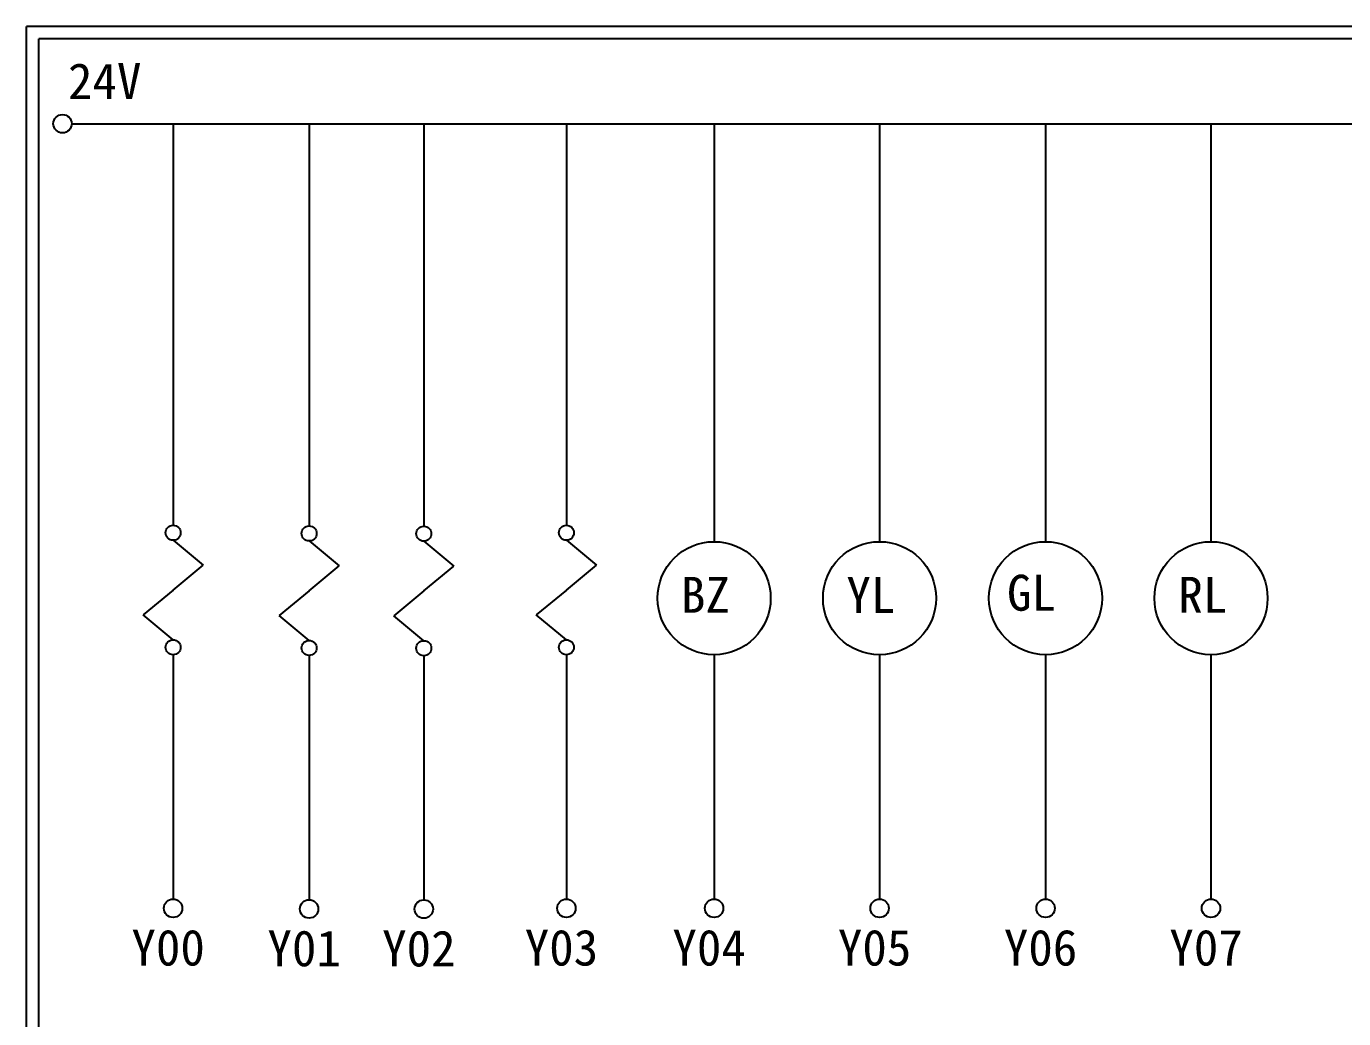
# Model space of a CAD drawing. Extents: x 889 to 1176, y 251 to 455.
# Drawn here: x 889.1 to 1020.9, y 355.8 to 455.2 of the extents above; entities that cross this region are included whole.
import ezdxf

# ---------------------------------------------------------------- set-up
doc = ezdxf.new("R2010")
doc.units = 0
doc.layers.add('圖框層', color=7, linetype='CONTINUOUS')
doc.layers.add('標尺寸層', color=3, linetype='CONTINUOUS')
doc.styles.add('STSL', font='kaiu.ttf')

msp = doc.modelspace()

# ---------------------------------------------------------------- linework, layer by layer
at = {"layer": '圖框層', "color": 7}
for p, q in [((1176.07, 455.16), (889.07, 455.16)), ((889.07, 251.2), (889.07, 455.16)), ((1174.82, 453.91), (890.32, 453.91)), ((890.32, 252.44), (890.32, 453.91))]:
    msp.add_line(p, q, dxfattribs=at)
at = {"layer": '標尺寸層', "color": 7}
for p, q in [((893.61, 445.42), (1171.21, 445.42)), ((903.76, 445.42), (903.76, 405.22)), ((917.37, 445.35), (917.37, 405.15)), ((928.85, 445.33), (928.85, 405.13)), ((943.12, 445.42), (943.12, 405.22)), ((957.9, 445.42), (957.9, 403.59)), ((974.46, 445.42), (974.46, 403.59)), ((991.07, 445.42), (991.07, 403.59)), ((1007.63, 445.42), (1007.63, 403.59)), ((903.76, 403.72), (906.76, 401.23)), ((917.37, 403.65), (920.37, 401.16)), ((928.85, 403.63), (931.85, 401.14)), ((943.12, 403.72), (946.12, 401.23)), ((903.76, 398.74), (906.76, 401.23)), ((917.37, 398.67), (920.37, 401.16)), ((928.85, 398.65), (931.85, 401.14)), ((943.12, 398.74), (946.12, 401.23)), ((903.76, 398.74), (900.75, 396.25)), ((917.37, 398.67), (914.37, 396.18)), ((928.85, 398.65), (925.84, 396.16)), ((943.12, 398.74), (940.11, 396.25)), ((903.76, 393.76), (900.75, 396.25)), ((917.37, 393.69), (914.37, 396.18)), ((928.85, 393.67), (925.84, 396.16)), ((943.12, 393.76), (940.11, 396.25)), ((903.76, 392.26), (903.76, 367.81)), ((917.37, 392.19), (917.37, 367.74)), ((928.85, 392.17), (928.85, 367.72)), ((943.12, 392.26), (943.12, 367.81)), ((957.9, 392.26), (957.9, 367.81)), ((974.46, 392.26), (974.46, 367.81)), ((991.07, 392.26), (991.07, 367.81)), ((1007.63, 392.26), (1007.63, 367.81))]:
    msp.add_line(p, q, dxfattribs=at)
for centre, radius in [((892.69, 445.42), 0.92), ((903.76, 404.47), 0.751), ((917.37, 404.4), 0.751), ((928.85, 404.38), 0.751), ((943.12, 404.47), 0.751), ((957.9, 397.92), 5.66), ((974.46, 397.92), 5.66), ((991.07, 397.92), 5.66), ((1007.63, 397.92), 5.66), ((903.76, 393.01), 0.751), ((917.37, 392.94), 0.751), ((928.85, 392.92), 0.751), ((943.12, 393.01), 0.751), ((903.76, 366.89), 0.92), ((917.37, 366.82), 0.92), ((928.85, 366.8), 0.92), ((943.12, 366.89), 0.92), ((957.9, 366.89), 0.92), ((974.46, 366.89), 0.92), ((991.07, 366.89), 0.92), ((1007.63, 366.89), 0.92)]:
    msp.add_circle(centre, radius, dxfattribs=at)

# ---------------------------------------------------------------- texts
at = {"layer": '圖框層', "color": 4, "style": 'STSL'}
for s, p in [('24V', (893.24, 447.88)), ('BZ', (954.58, 396.46)), ('YL', (971.14, 396.45)), ('GL', (987.22, 396.67)), ('RL', (1004.36, 396.46)), ('Y00', (899.59, 361.15)), ('Y01', (913.2, 361.08)), ('Y02', (924.68, 361.06)), ('Y03', (938.95, 361.15)), ('Y04', (953.73, 361.15)), ('Y05', (970.29, 361.15)), ('Y06', (986.9, 361.15)), ('Y07', (1003.46, 361.15))]:
    msp.add_text(s, height=3.6, dxfattribs=at).set_placement(p)

doc.saveas('drawing.dxf')
